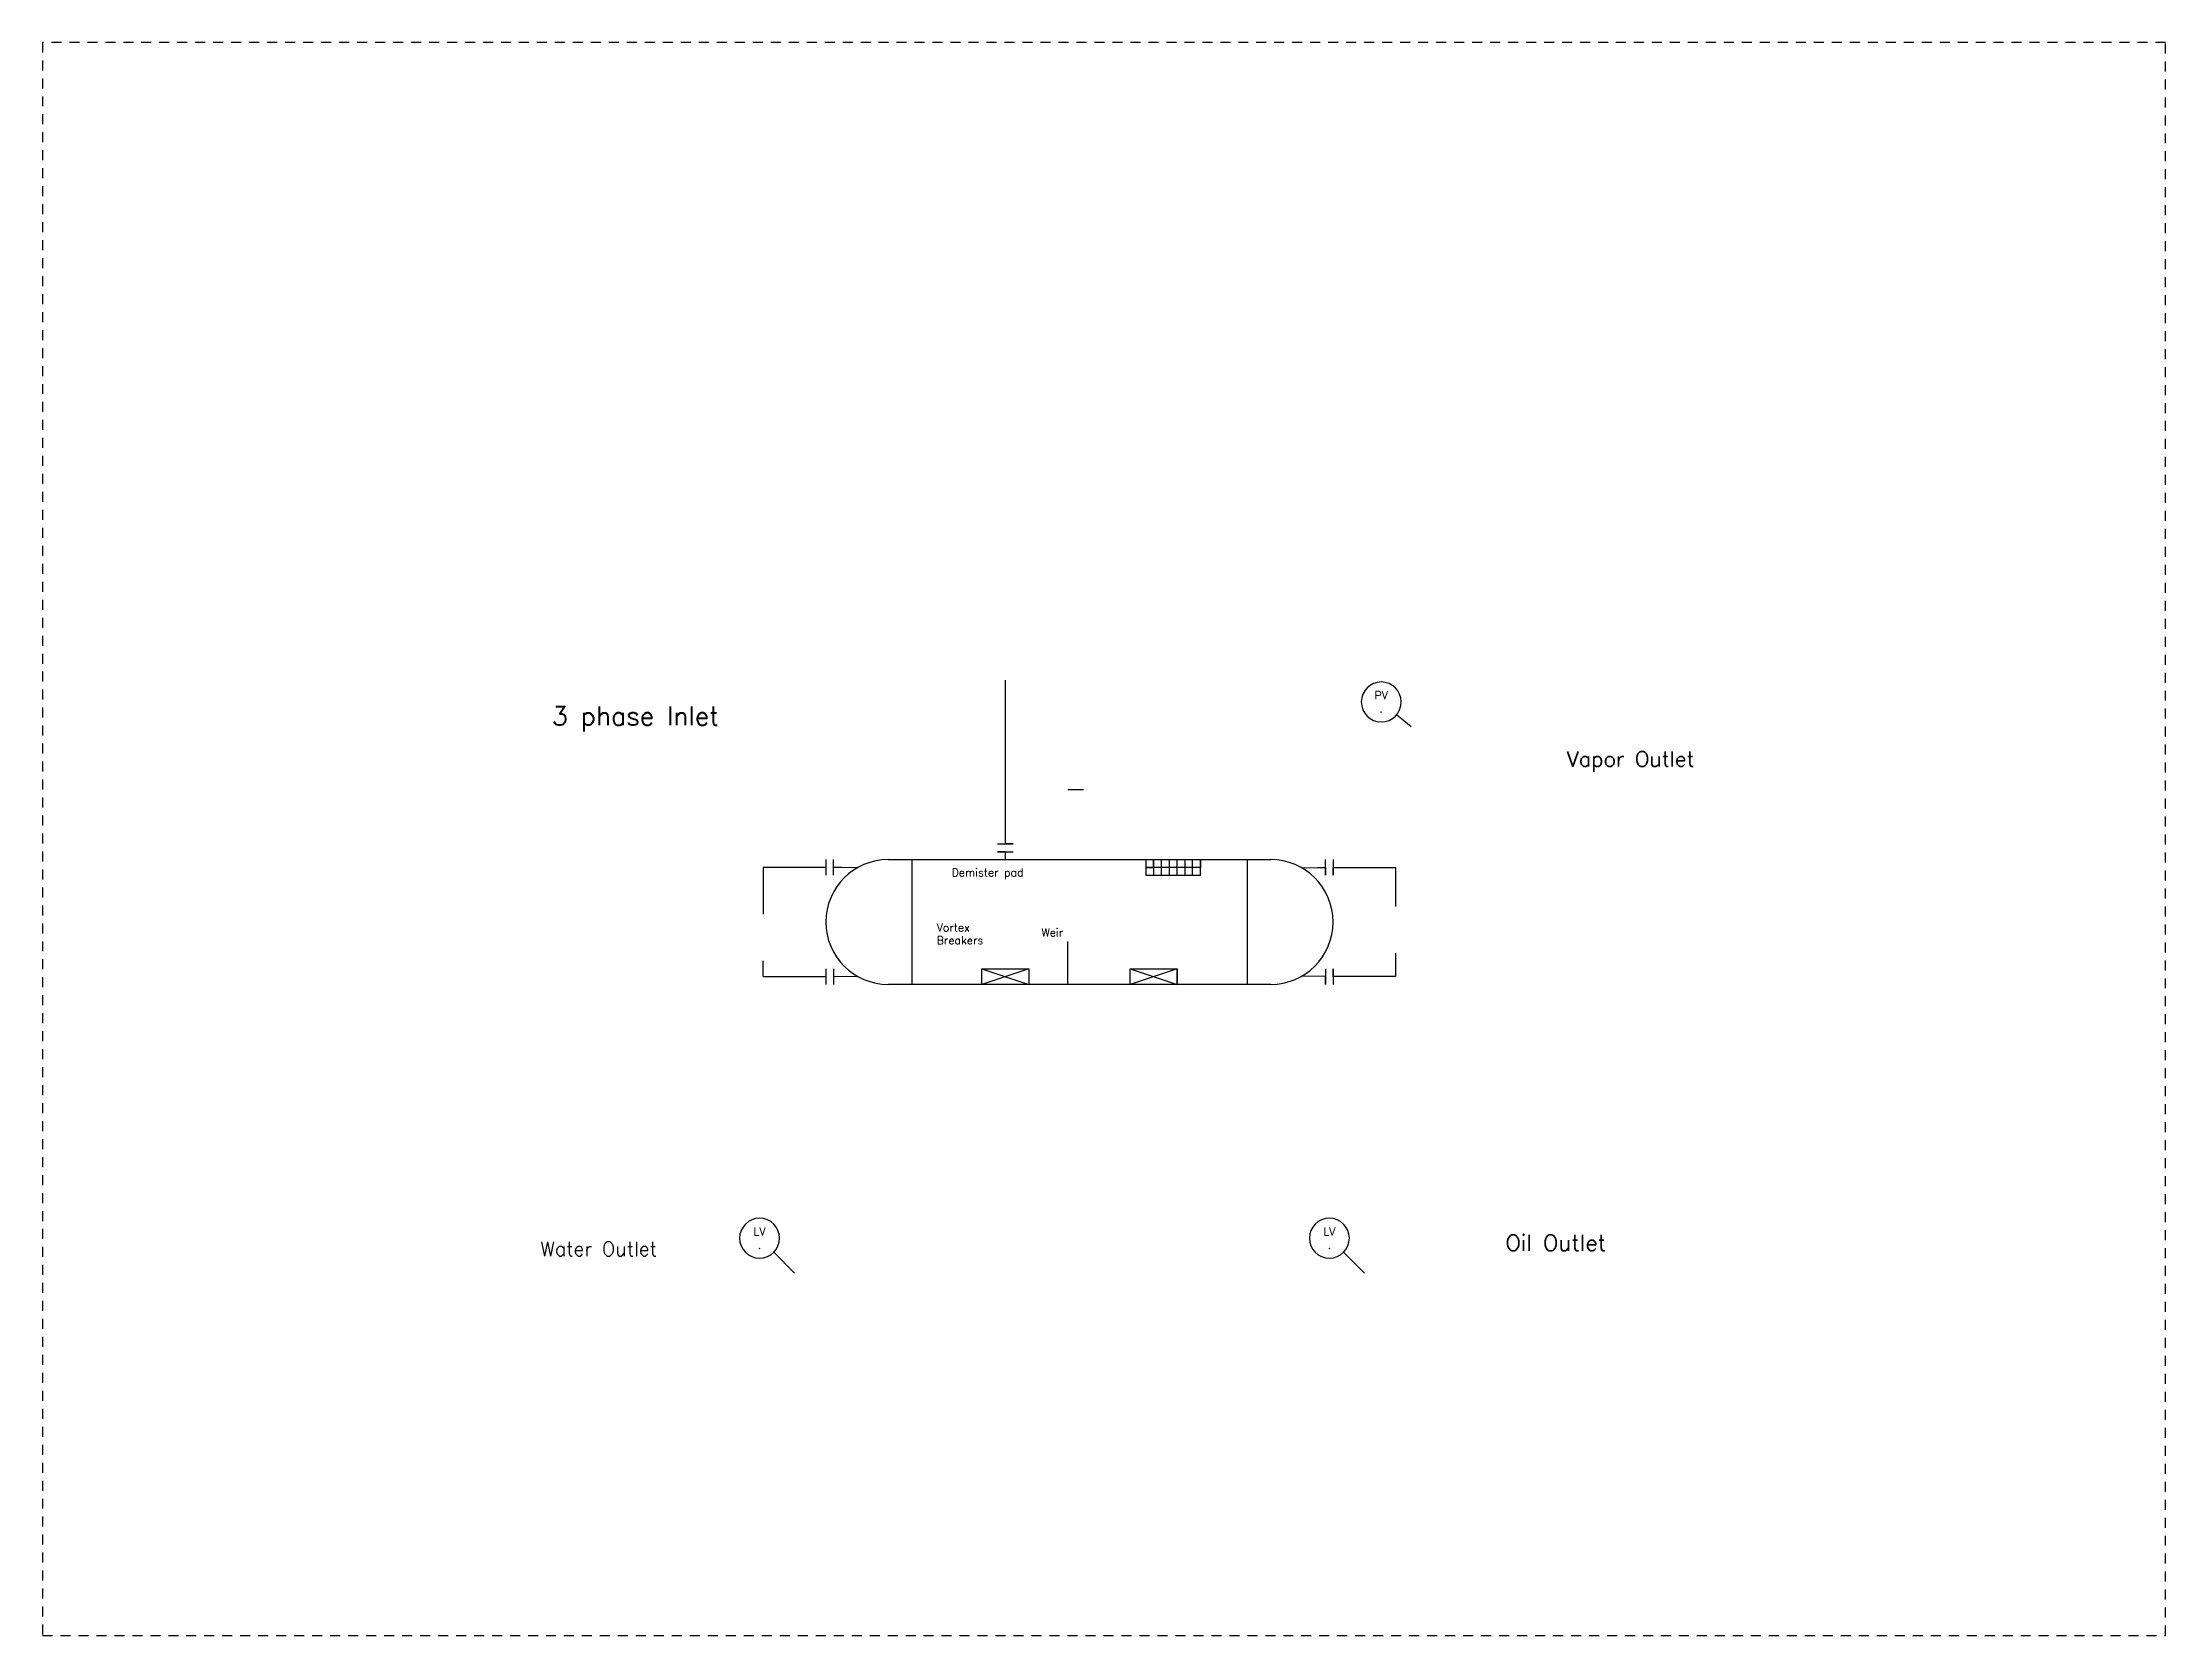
# Model space of a CAD drawing. Header units: inches. Extents: x 0 to 26.6, y 0 to 19.9.
import ezdxf
from ezdxf.enums import TextEntityAlignment as Align

# ---------------------------------------------------------------- set-up
doc = ezdxf.new("R2010")
doc.units = ezdxf.units.IN
doc.header["$MEASUREMENT"] = 0
doc.linetypes.add('HIDDEN2', pattern=[0.1875, 0.125, -0.0625])
doc.layers.add('Instrument', color=2, linetype='Continuous')
doc.layers.add('no plot', color=41, linetype='HIDDEN2', plot=False)
doc.styles.get("Standard").update_dxf_attribs({"font": 'romans.shx', "height": 0.1})
doc.dimstyles.get("Standard").update_dxf_attribs({"dimtxt": 0.18, "dimasz": 0.18, "dimexe": 0.18, "dimexo": 0.0625, "dimgap": 0.09, "dimtad": 0, "dimtih": 1, "dimtoh": 1, "dimdec": 4, "dimzin": 0, "dimdsep": 46, "dimtxsty": 'Standard', "dimcen": 0.09, "dimadec": 0, "dimazin": 0, "dimtfac": 1, "dimtdec": 4, "dimtofl": 0, "dimtmove": 0, "dimatfit": 3, "dimfxl": 1, "dimtolj": 1, "dimtzin": 0, "dimarcsym": 0})

# ---------------------------------------------------------------- blocks, each defined once
blk = doc.blocks.new('*U38')
at = {"color": 0, "linetype": 'ByBlock', "lineweight": -2}
for start, end in [(0, 180), (180, 0)]:
    blk.add_arc((0, 0), 0.25, start, end, dxfattribs=at)
blk.add_wipeout([(-0.089, 0.149), (0.094, 0.151), (0.094, 0.024), (-0.09, 0.024)], dxfattribs=at)
blk.add_wipeout([(-0.024, -0.024), (0.028, -0.024), (0.028, -0.155), (-0.024, -0.155)], dxfattribs=at)
for tag, p in [('#(TargetObject.Type)', (0, 0.083)), ('#(TargetObject.LoopNumber)', (0, -0.083))]:
    blk.add_attdef(tag, text='', height=0.1, dxfattribs=at).set_placement(p, align=Align.MIDDLE_CENTER)
blk = doc.blocks.new('*U73')
at = {"color": 0, "linetype": 'ByBlock', "lineweight": -2}
for start, end in [(0, 180), (180, 0)]:
    blk.add_arc((0, 0), 0.25, start, end, dxfattribs=at)
blk.add_wipeout([(-0.099, 0.149), (0.104, 0.151), (0.104, 0.024), (-0.1, 0.024)], dxfattribs=at)
blk.add_wipeout([(-0.024, -0.024), (0.028, -0.024), (0.028, -0.155), (-0.024, -0.155)], dxfattribs=at)
for tag, p in [('#(TargetObject.Type)', (0, 0.083)), ('#(TargetObject.LoopNumber)', (0, -0.083))]:
    blk.add_attdef(tag, text='', height=0.1, dxfattribs=at).set_placement(p, align=Align.MIDDLE_CENTER)

msp = doc.modelspace()

# ---------------------------------------------------------------- linework, layer by layer
at = {"color": 5}
for p, q in [((12.047, 9.907), (12.047, 11.957)), ((11.949, 9.907), (12.144, 9.907)), ((12.144, 9.907), (12.047, 9.907)), ((11.949, 9.809), (12.144, 9.809)), ((12.047, 9.711), (12.047, 9.809))]:
    msp.add_line(p, q, dxfattribs=at)
for p, q in [((12.828, 10.59), (13.023, 10.59)), ((9.8, 9.614), (9.019, 9.614)), ((9.019, 9.614), (9.019, 9.125)), ((9.8, 9.711), (9.8, 9.516)), ((9.898, 9.516), (9.898, 9.711)), ((9.996, 9.614), (9.898, 9.614)), ((10.194, 9.608), (9.996, 9.614)), ((10.582, 9.711), (15.367, 9.711)), ((10.875, 9.711), (10.875, 8.149)), ((12.047, 9.809), (11.949, 9.809)), ((13.805, 9.711), (13.805, 9.516)), ((14.488, 9.614), (13.805, 9.614)), ((13.805, 9.614), (13.902, 9.614)), ((13.902, 9.614), (13.902, 9.711)), ((13.902, 9.711), (13.902, 9.516)), ((14, 9.516), (14, 9.711)), ((14, 9.711), (14.097, 9.711)), ((14.097, 9.711), (14.097, 9.516)), ((14.195, 9.516), (14.195, 9.711)), ((14.195, 9.711), (14.293, 9.711)), ((14.293, 9.711), (14.293, 9.516)), ((14.39, 9.516), (14.39, 9.711)), ((14.488, 9.516), (14.488, 9.711)), ((14.488, 9.711), (14.488, 9.614)), ((15.074, 9.711), (15.074, 8.149)), ((15.755, 9.608), (15.953, 9.614)), ((15.953, 9.614), (16.051, 9.614)), ((16.051, 9.516), (16.051, 9.711)), ((16.051, 9.614), (16.051, 9.516)), ((16.148, 9.711), (16.148, 9.516)), ((16.148, 9.516), (16.148, 9.614)), ((16.148, 9.614), (16.93, 9.614)), ((16.93, 9.614), (16.93, 9.125)), ((13.805, 9.516), (14.488, 9.516)), ((13.902, 9.516), (14, 9.516)), ((14.097, 9.516), (14.195, 9.516)), ((14.293, 9.516), (14.39, 9.516)), ((12.828, 8.149), (12.828, 8.688)), ((16.93, 8.539), (16.93, 8.246)), ((9.019, 8.246), (9.019, 8.442)), ((9.019, 8.246), (9.8, 8.246)), ((9.8, 8.344), (9.8, 8.149)), ((9.898, 8.344), (9.898, 8.149)), ((9.898, 8.246), (10.194, 8.252)), ((11.754, 8.344), (12.34, 8.149)), ((12.34, 8.344), (11.754, 8.149)), ((13.609, 8.344), (14.195, 8.149)), ((14.195, 8.344), (13.609, 8.149)), ((14.195, 8.149), (14.195, 8.344)), ((16.051, 8.246), (15.755, 8.252)), ((16.051, 8.344), (16.051, 8.149)), ((16.051, 8.149), (16.051, 8.246)), ((16.148, 8.246), (16.148, 8.344)), ((16.148, 8.344), (16.148, 8.149)), ((16.93, 8.246), (16.148, 8.246)), ((15.367, 8.149), (10.582, 8.149))]:
    msp.add_line(p, q)
msp.add_lwpolyline([(9.019, 9.125), (9.019, 9.028)])
for points in [[(11.754, 8.344), (12.34, 8.344), (12.34, 8.149), (11.754, 8.149)], [(13.609, 8.344), (14.195, 8.344), (14.195, 8.149), (13.609, 8.149)]]:
    msp.add_lwpolyline(points, close=True)
for centre, start, end in [((10.582, 8.93), 90, 270), ((15.367, 8.93), 270, 90)]:
    msp.add_arc(centre, 0.781, start, end)
at = {"layer": 'no plot'}
msp.add_lwpolyline([(0, 0), (26.562, 0), (26.562, 19.938), (0, 19.938)], close=True, dxfattribs=at)

# ---------------------------------------------------------------- texts
at = {"color": 0}
for s, height, p in [('3 phase Inlet', 0.23306, (6.374, 11.392)), ('Vapor Outlet', 0.19078, (19.074, 10.875)), ('Demister pad', 0.1, (11.375, 9.5)), ('Vortex ', 0.1, (11.188, 8.812)), ('Weir', 0.1, (12.5, 8.75)), ('Breakers', 0.1, (11.188, 8.651)), ('Water Outlet', 0.17642, (6.228, 4.75)), ('Oil Outlet', 0.2024, (18.305, 4.813))]:
    msp.add_text(s, height=height, dxfattribs=at).set_placement(p)

# ---------------------------------------------------------------- next in the draw order: block references
at = {"layer": 'Instrument', "color": 0, "linetype": 'ByBlock'}
for name, p, values in [('*U73', (16.75, 11.684), {'#(TargetObject.Type)': 'PV', '#(TargetObject.LoopNumber)': '.'}), ('*U38', (8.972, 4.973), {'#(TargetObject.Type)': 'LV', '#(TargetObject.LoopNumber)': '.'}), ('*U38', (16.101, 4.973), {'#(TargetObject.Type)': 'LV', '#(TargetObject.LoopNumber)': '.'})]:
    msp.add_blockref(name, p, dxfattribs=at).add_auto_attribs(values)

# ---------------------------------------------------------------- next in the draw order: leaders
at = {"layer": 'Instrument', "color": 0, "linetype": 'ByBlock', "has_arrowhead": 0}
for points in [[(17.125, 11.371), (16.942, 11.524)], [(9.41, 4.535), (9.149, 4.796)], [(16.539, 4.535), (16.278, 4.796)]]:
    msp.add_leader(points, dimstyle='Standard', dxfattribs=at)

doc.saveas('drawing.dxf')
